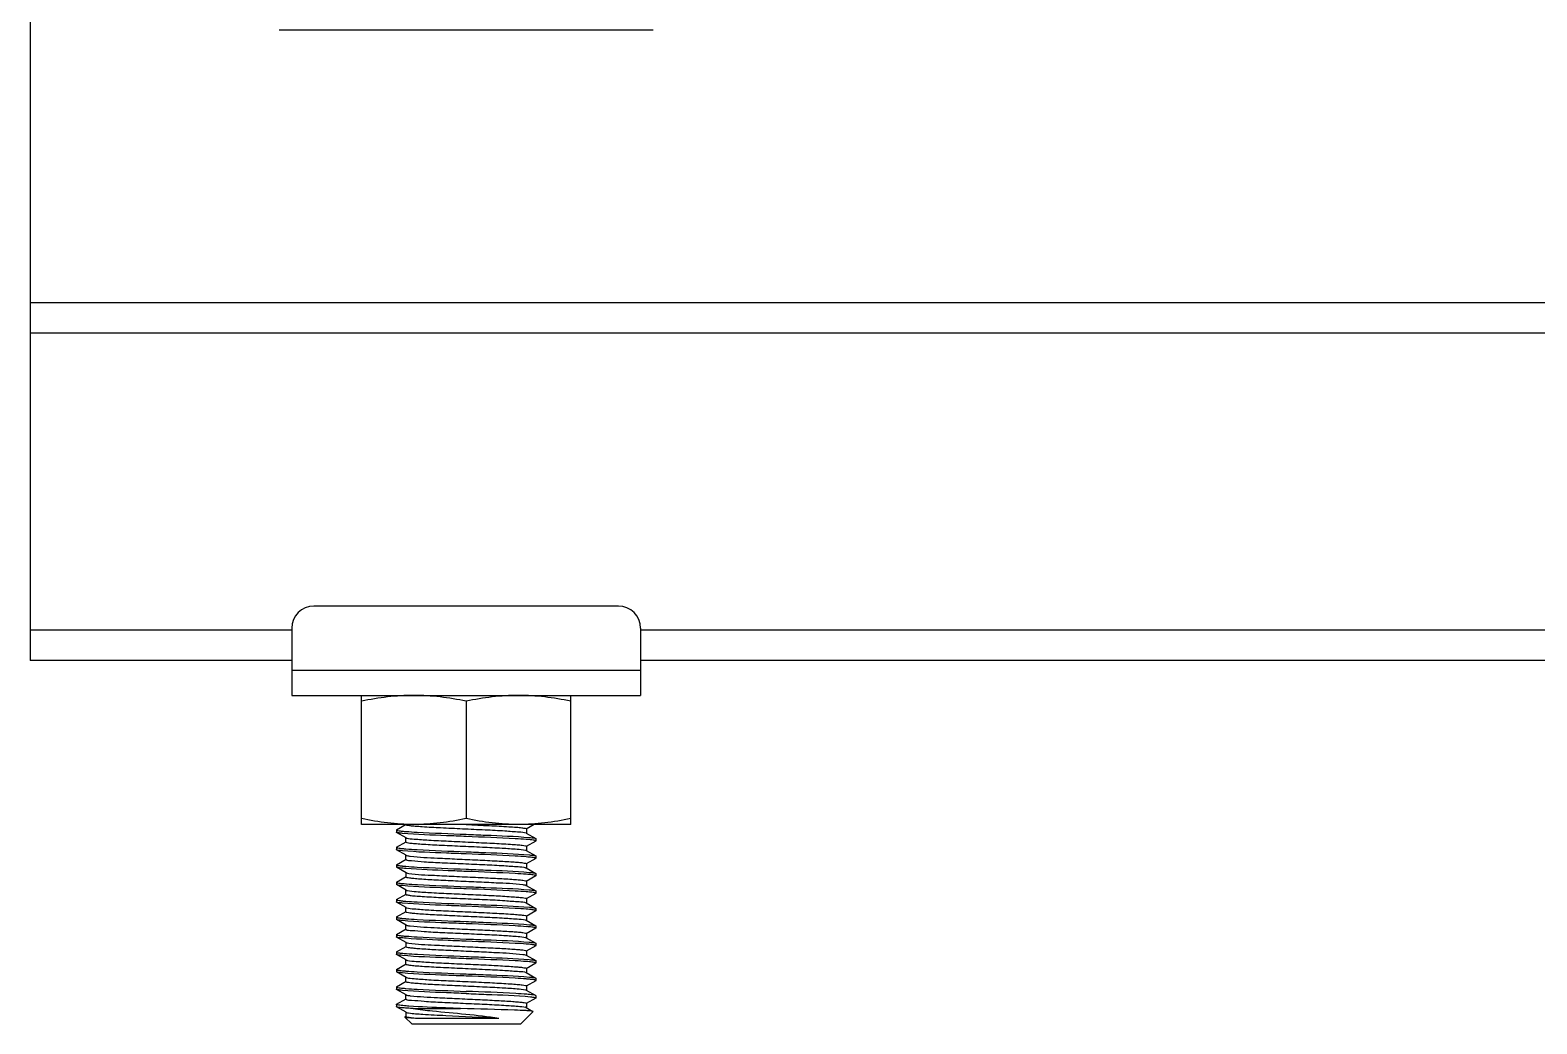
# Model space of a CAD drawing. Extents: x 27938 to 1042331, y -235042 to 1535213.
# Drawn here: x 724601 to 726014, y 751471 to 752403 of the extents above; entities that cross this region are included whole.
import ezdxf

# ---------------------------------------------------------------- set-up
doc = ezdxf.new("R2010")
doc.units = 0
doc.header["$LTSCALE"] = 1000
doc.header["$MEASUREMENT"] = 0

msp = doc.modelspace()

# ---------------------------------------------------------------- linework, layer by layer
at = {"color": 7}
msp.add_line((724601, 752454), (724601, 751812), dxfattribs=at)
for p, q in [((725185.3, 752402.9), (724834.4, 752402.9)), ((731358.1, 752147.3), (724601, 752147.3)), ((731358.1, 752118.7), (724601, 752118.7)), ((725152.6, 751863), (724867.1, 751863)), ((724846.3, 751840.6), (724601, 751840.6)), ((724846.3, 751842.2), (724846.3, 751779.3)), ((725173.4, 751842.2), (725173.4, 751779.3)), ((730785.4, 751840.6), (725173.4, 751840.6)), ((724846.3, 751812), (724601, 751812)), ((725173.4, 751802.8), (724846.3, 751802.8)), ((730785.4, 751812), (725173.4, 751812)), ((724846.3, 751779.3), (725173.4, 751779.3)), ((724911.7, 751658.3), (724911.7, 751779.3)), ((725108, 751658.3), (725108, 751779.3)), ((725009.9, 751773.8), (725009.9, 751663.8)), ((725108, 751658.3), (724911.7, 751658.3)), ((724944.6, 751653.3), (724944.4, 751653.2)), ((724944.4, 751653.2), (724944.4, 751651.1)), ((724944.6, 751650.9), (724944.4, 751651.1)), ((724944.6, 751653.3), (724953.5, 751658.5)), ((724953.5, 751645.8), (724944.6, 751650.9)), ((725066, 751650.4), (725066.3, 751650.3)), ((725073.6, 751658.2), (725066.3, 751654)), ((725066.3, 751650.3), (725075.1, 751645.2)), ((725066.4, 751654.2), (725066.4, 751650.1)), ((724944.6, 751637), (724944.4, 751636.8)), ((724944.4, 751636.8), (724944.4, 751634.8)), ((724944.6, 751634.6), (724944.4, 751634.8)), ((724944.6, 751637), (724953.5, 751642.1)), ((724953.5, 751629.4), (724944.6, 751634.6)), ((724953.3, 751641.9), (724953.3, 751646)), ((725075.1, 751642.8), (725066.3, 751637.6)), ((725066.3, 751634), (725075.1, 751628.8)), ((725066.4, 751637.8), (725066.4, 751633.7)), ((725075.1, 751645.2), (725075.3, 751645)), ((725075.1, 751642.8), (725075.3, 751642.9)), ((725075.3, 751645), (725075.3, 751642.9)), ((724944.6, 751620.6), (724944.4, 751620.5)), ((724944.4, 751620.5), (724944.4, 751618.4)), ((724944.6, 751618.2), (724944.4, 751618.4)), ((724944.6, 751620.6), (724953.5, 751625.8)), ((724953.3, 751625.6), (724953.3, 751629.7)), ((724953.5, 751629.4), (724953.7, 751629.3)), ((725075.1, 751626.4), (725066.3, 751621.3)), ((725066.4, 751621.5), (725066.4, 751617.4)), ((725075.1, 751628.8), (725075.3, 751628.6)), ((725075.1, 751626.4), (725075.3, 751626.6)), ((725075.3, 751628.6), (725075.3, 751626.6)), ((724944.6, 751604.3), (724944.4, 751604.1)), ((724953.5, 751613.1), (724944.6, 751618.2)), ((724944.6, 751604.3), (724953.5, 751609.4)), ((724953.3, 751613.3), (724953.3, 751609.2)), ((725066.3, 751617.6), (725075.1, 751612.5)), ((725075.1, 751610.1), (725066.3, 751604.9)), ((725066.4, 751605.1), (725066.4, 751601)), ((725075.1, 751612.5), (725075.3, 751612.3)), ((725075.1, 751610.1), (725075.3, 751610.2)), ((725075.3, 751612.3), (725075.3, 751610.2)), ((724944.4, 751604.1), (724944.4, 751602.1)), ((724944.6, 751601.9), (724944.4, 751602.1)), ((724953.5, 751596.7), (724944.6, 751601.9)), ((724944.6, 751587.9), (724953.5, 751593.1)), ((724953.3, 751592.9), (724953.3, 751596.9)), ((725066.3, 751601.2), (725075.1, 751596.1)), ((725075.1, 751593.7), (725066.3, 751588.6)), ((725075.1, 751596.1), (725075.3, 751595.9)), ((725075.1, 751593.7), (725075.3, 751593.9)), ((725075.3, 751595.9), (725075.3, 751593.9)), ((724944.6, 751587.9), (724944.4, 751587.7)), ((724944.4, 751587.7), (724944.4, 751585.7)), ((724944.6, 751585.5), (724944.4, 751585.7)), ((724953.5, 751580.4), (724944.6, 751585.5)), ((724944.6, 751571.6), (724953.5, 751576.7)), ((724953.3, 751576.5), (724953.3, 751580.6)), ((725066, 751585), (725066.3, 751584.9)), ((725066.3, 751584.9), (725075.1, 751579.7)), ((725075.1, 751577.3), (725066.3, 751572.2)), ((725066.4, 751588.8), (725066.4, 751584.7)), ((725075.1, 751579.7), (725075.3, 751579.6)), ((725075.1, 751577.3), (725075.3, 751577.5)), ((725075.3, 751579.6), (725075.3, 751577.5)), ((724944.6, 751571.6), (724944.4, 751571.4)), ((724944.4, 751571.4), (724944.4, 751569.3)), ((724944.6, 751569.2), (724944.4, 751569.3)), ((724953.5, 751564), (724944.6, 751569.2)), ((724953.3, 751560.1), (724953.3, 751564.2)), ((724953.5, 751564), (724953.7, 751563.9)), ((725066.3, 751568.5), (725075.1, 751563.4)), ((725066.4, 751572.4), (725066.4, 751568.3)), ((725075.1, 751563.4), (725075.3, 751563.2)), ((725075.3, 751563.2), (725075.3, 751561.2)), ((724944.6, 751555.2), (724944.4, 751555)), ((724944.4, 751555), (724944.4, 751553)), ((724944.6, 751552.8), (724944.4, 751553)), ((724944.6, 751555.2), (724953.5, 751560.4)), ((724953.5, 751547.7), (724944.6, 751552.8)), ((724953.3, 751547.9), (724953.3, 751543.8)), ((725075.1, 751561), (725066.3, 751555.9)), ((725066.3, 751552.2), (725075.1, 751547)), ((725066.4, 751556.1), (725066.4, 751552)), ((725075.1, 751561), (725075.3, 751561.2)), ((724944.6, 751538.9), (724944.4, 751538.7)), ((724944.4, 751538.7), (724944.4, 751536.6)), ((724944.6, 751536.5), (724944.4, 751536.6)), ((724944.6, 751538.9), (724953.5, 751544)), ((724953.5, 751531.3), (724944.6, 751536.5)), ((725075.1, 751544.6), (725066.3, 751539.5)), ((725066.3, 751535.8), (725075.1, 751530.7)), ((725066.4, 751539.7), (725066.4, 751535.6)), ((725075.1, 751547), (725075.3, 751546.9)), ((725075.1, 751544.6), (725075.3, 751544.8)), ((725075.3, 751546.9), (725075.3, 751544.8)), ((724944.6, 751522.5), (724944.4, 751522.3)), ((724944.4, 751522.3), (724944.4, 751520.3)), ((724944.6, 751520.1), (724944.4, 751520.3)), ((724944.6, 751522.5), (724953.5, 751527.6)), ((724953.5, 751515), (724944.6, 751520.1)), ((724953.3, 751527.4), (724953.3, 751531.5)), ((725066, 751519.6), (725066.3, 751519.5)), ((725075.1, 751528.3), (725066.3, 751523.1)), ((725066.3, 751519.5), (725075.1, 751514.3)), ((725066.4, 751523.3), (725066.4, 751519.3)), ((725075.1, 751530.7), (725075.3, 751530.5)), ((725075.1, 751528.3), (725075.3, 751528.5)), ((725075.3, 751530.5), (725075.3, 751528.5)), ((724944.6, 751506.1), (724944.4, 751506)), ((724944.4, 751506), (724944.4, 751503.9)), ((724944.6, 751506.1), (724953.5, 751511.3)), ((724953.3, 751511.1), (724953.3, 751515.2)), ((725075.1, 751511.9), (725066.3, 751506.8)), ((725066.4, 751507), (725066.4, 751502.9)), ((725075.1, 751514.3), (725075.3, 751514.1)), ((725075.1, 751511.9), (725075.3, 751512.1)), ((725075.3, 751514.1), (725075.3, 751512.1)), ((724944.6, 751503.7), (724944.4, 751503.9)), ((724953.5, 751498.6), (724944.6, 751503.7)), ((724944.6, 751489.8), (724953.5, 751494.9)), ((724953.3, 751494.7), (724953.3, 751498.8)), ((724953.5, 751498.6), (724953.7, 751498.5)), ((725066.3, 751503.1), (725075.1, 751498)), ((725075.1, 751495.6), (725066.3, 751490.4)), ((725075.3, 751497.8), (725075.1, 751498)), ((725075.3, 751495.7), (725075.1, 751495.6)), ((725075.3, 751497.8), (725075.3, 751495.7)), ((724944.4, 751489.6), (724944.6, 751489.8)), ((724944.4, 751489.6), (724944.4, 751487.6)), ((724944.6, 751487.4), (724944.4, 751487.6)), ((724953.5, 751482.3), (724944.6, 751487.4)), ((724952.4, 751478), (724952.3, 751477.8)), ((724958.8, 751471.4), (724952.3, 751477.8)), ((724952.4, 751478), (724953.5, 751478.6)), ((724953.3, 751482.5), (724953.3, 751478.4)), ((724960.1, 751485.7), (725004.7, 751485.7)), ((725061, 751471.4), (725072.6, 751483)), ((725066.3, 751486.8), (725072.5, 751483.1)), ((725066.4, 751490.6), (725066.4, 751486.5)), ((725072.6, 751483), (725072.5, 751483.1)), ((724958.8, 751471.4), (725061, 751471.4)), ((724962.3, 751476.9), (725040.6, 751476.9))]:
    msp.add_line(p, q)
for centre, radius, start, end in [((724867.1, 751842.2), 20.8, 90, 180), ((725152.6, 751842.2), 20.8, 0, 90), ((724967, 751827.3), 176.1, 264.4922, 265.5586), ((724967.1, 751811.9), 177, 264.5118, 265.5533), ((725052, 751460.5), 184.4, 84.6378, 85.5439), ((724967, 751794.4), 175.9, 264.491, 265.556), ((725051.8, 751442.2), 186.3, 84.669, 85.543), ((725064, 751611.8), 6.24, 73.8589, 74.9069), ((725051.7, 751424.8), 187.4, 84.6853, 85.5419), ((724973, 751852.1), 250.2, 265.4503, 265.5766), ((725052, 751411.1), 184.7, 84.6443, 85.543), ((724967, 751761.9), 176.1, 264.4922, 265.5586), ((725052, 751395.1), 184.4, 84.6378, 85.5439), ((724967.1, 751746.5), 177, 264.5118, 265.5533), ((725051.8, 751376.8), 186.3, 84.669, 85.543), ((724967, 751729), 175.9, 264.491, 265.556), ((725064, 751546.4), 6.24, 73.8589, 74.9069), ((724973, 751786.7), 250.2, 265.4503, 265.5766), ((725051.7, 751359.4), 187.4, 84.6853, 85.5419), ((724967, 751696.5), 176.1, 264.4922, 265.5586), ((725052, 751345.7), 184.7, 84.6443, 85.543), ((725052, 751329.6), 184.4, 84.6378, 85.5439), ((724967.1, 751681.1), 177, 264.5118, 265.5533), ((725064, 751481), 6.24, 73.8589, 74.9069)]:
    msp.add_arc(centre, radius, start, end)
for points, knots in [([(724960.8, 751779.3), (724952.6, 751779.3), (724936.1, 751778.3), (724919.8, 751775.5), (724911.7, 751773.8)], [0, 0, 0, 0, 0.499234, 1, 1, 1, 1]), ([(725009.9, 751773.8), (725001.8, 751775.5), (724985.5, 751778.3), (724969, 751779.3), (724960.8, 751779.3)], [0, 0, 0, 0, 0.500766, 1, 1, 1, 1]), ([(725058.9, 751779.3), (725050.7, 751779.3), (725034.2, 751778.3), (725017.9, 751775.5), (725009.9, 751773.8)], [0, 0, 0, 0, 0.499234, 1, 1, 1, 1]), ([(725108, 751773.8), (725099.9, 751775.5), (725083.6, 751778.3), (725067.2, 751779.3), (725058.9, 751779.3)], [0, 0, 0, 0, 0.500766, 1, 1, 1, 1]), ([(724960.8, 751658.3), (724952.6, 751658.3), (724936.1, 751659.3), (724919.8, 751662.1), (724911.7, 751663.8)], [0, 0, 0, 0, 0.499234, 1, 1, 1, 1]), ([(725009.9, 751663.8), (725001.8, 751662.1), (724985.5, 751659.3), (724969, 751658.3), (724960.8, 751658.3)], [0, 0, 0, 0, 0.500766, 1, 1, 1, 1]), ([(725058.9, 751658.3), (725050.7, 751658.3), (725034.2, 751659.3), (725017.9, 751662.1), (725009.9, 751663.8)], [0, 0, 0, 0, 0.499234, 1, 1, 1, 1]), ([(725108, 751663.8), (725099.9, 751662.1), (725083.6, 751659.3), (725067.2, 751658.3), (725058.9, 751658.3)], [0, 0, 0, 0, 0.500766, 1, 1, 1, 1]), ([(724944.4, 751653.2), (724944.4, 751653.1), (724944.7, 751652.9), (724944.9, 751652.9), (724945.1, 751652.8)], [0, 0, 0, 0, 0.322656, 1, 1, 1, 1]), ([(724950.2, 751650), (724949.5, 751650.1), (724947.6, 751650.4), (724945.6, 751650.4), (724944.6, 751650.9)], [0, 0, 0, 0, 0.378132, 1, 1, 1, 1]), ([(724945.1, 751652.8), (724945.3, 751652.7), (724947, 751652.4), (724948.7, 751652.2), (724950.1, 751652.1)], [0, 0, 0, 0, 0.159145, 1, 1, 1, 1]), ([(725009.9, 751647), (725003.7, 751647.3), (724983.8, 751648.1), (724963.9, 751648.7), (724950.2, 751650)], [0, 0, 0, 0, 0.310323, 1, 1, 1, 1]), ([(724953.3, 751658.3), (724953.3, 751657.9), (724955.3, 751657.7), (724957.7, 751657.1), (724962.8, 751656.8), (724972.2, 751656), (724987.1, 751655.3), (725006.7, 751654.3), (725026.8, 751653.4), (725044.6, 751652.6), (725057.2, 751651.4), (725064, 751651.2), (725066, 751650.4)], [0, 0, 0, 0, 0.009911, 0.036684, 0.079861, 0.138026, 0.290611, 0.473012, 0.659513, 0.823824, 0.942824, 1, 1, 1, 1]), ([(724953.4, 751651.8), (724956.9, 751651.5), (724975.7, 751650.4), (724994.5, 751649.7), (725009.9, 751649.1)], [0, 0, 0, 0, 0.184477, 1, 1, 1, 1]), ([(725009.9, 751658.3), (725017.1, 751657.9), (725030.4, 751657.3), (725046.2, 751656.5), (725056.2, 751655.8), (725061.7, 751655.4), (725064.3, 751654.8), (725066.4, 751654.6), (725066.4, 751654.2)], [0, 0, 0, 0, 0.381423, 0.704927, 0.829053, 0.921512, 0.978868, 1, 1, 1, 1]), ([(725009.9, 751649.1), (725016, 751648.8), (725035.8, 751648), (725055.6, 751647.4), (725069.2, 751646.1)], [0, 0, 0, 0, 0.308852, 1, 1, 1, 1]), ([(725066.3, 751644.3), (725062.9, 751644.6), (725044, 751645.7), (725025.2, 751646.4), (725009.9, 751647)], [0, 0, 0, 0, 0.18453, 1, 1, 1, 1]), ([(724944.4, 751636.8), (724944.4, 751636.7), (724944.7, 751636.6), (724944.9, 751636.5), (724945.1, 751636.4)], [0, 0, 0, 0, 0.322005, 1, 1, 1, 1]), ([(724950.1, 751633.7), (724949.4, 751633.7), (724947.6, 751634), (724945.6, 751634), (724944.6, 751634.6)], [0, 0, 0, 0, 0.377931, 1, 1, 1, 1]), ([(724945.1, 751636.4), (724945.3, 751636.4), (724947, 751636), (724948.7, 751635.9), (724950.2, 751635.7)], [0, 0, 0, 0, 0.159397, 1, 1, 1, 1]), ([(725009.9, 751630.7), (725003.7, 751630.9), (724983.8, 751631.8), (724963.8, 751632.3), (724950.1, 751633.7)], [0, 0, 0, 0, 0.310595, 1, 1, 1, 1]), ([(724953.3, 751641.9), (724953.3, 751641.6), (724955.2, 751641.3), (724957.5, 751640.8), (724962.3, 751640.4), (724971.3, 751639.7), (724985.6, 751639), (725004.6, 751638.1), (725024.4, 751637.2), (725042.1, 751636.3), (725055.6, 751635.4), (725062.9, 751634.8), (725065.4, 751634.2)], [0, 0, 0, 0, 0.00951, 0.035123, 0.076469, 0.132247, 0.279239, 0.456494, 0.640275, 0.805971, 0.931424, 1, 1, 1, 1]), ([(724953.4, 751635.4), (724956.9, 751635.2), (724975.7, 751634), (724994.5, 751633.3), (725009.9, 751632.7)], [0, 0, 0, 0, 0.184455, 1, 1, 1, 1]), ([(724953.5, 751645.8), (724953.5, 751645.8), (724953.7, 751645.7), (724953.9, 751645.6), (724954, 751645.6)], [0, 0, 0, 0, 0.430479, 1, 1, 1, 1]), ([(724954, 751645.6), (724956.2, 751644.9), (724963.3, 751644.5), (724976.4, 751643.5), (724994.1, 751642.7), (725014.1, 751641.7), (725033.3, 751640.8), (725048, 751640.1), (725057.2, 751639.3), (725062.1, 751639), (725064.5, 751638.4), (725066.4, 751638.2), (725066.4, 751637.8)], [0, 0, 0, 0, 0.062951, 0.18524, 0.350271, 0.535399, 0.715185, 0.864922, 0.92187, 0.964113, 0.990297, 1, 1, 1, 1]), ([(725009.9, 751632.7), (725016, 751632.5), (725035.8, 751631.6), (725055.6, 751631.1), (725069.2, 751629.8)], [0, 0, 0, 0, 0.308927, 1, 1, 1, 1]), ([(725065.4, 751634.2), (725065.5, 751634.2), (725065.8, 751634.1), (725066.1, 751634), (725066.3, 751634)], [0, 0, 0, 0, 0.59312, 1, 1, 1, 1]), ([(725069.2, 751646.1), (725070, 751646), (725071.9, 751645.8), (725074.1, 751645.8), (725075.1, 751645.2)], [0, 0, 0, 0, 0.37931, 1, 1, 1, 1]), ([(725074.5, 751643.3), (725074.3, 751643.4), (725072.5, 751643.8), (725070.7, 751643.9), (725069.2, 751644.1)], [0, 0, 0, 0, 0.163145, 1, 1, 1, 1]), ([(725075.3, 751642.9), (725075.3, 751643), (725075, 751643.2), (725074.7, 751643.3), (725074.5, 751643.3)], [0, 0, 0, 0, 0.315061, 1, 1, 1, 1]), ([(724944.4, 751620.5), (724944.4, 751620.4), (724944.7, 751620.2), (724944.9, 751620.2), (724945, 751620.1)], [0, 0, 0, 0, 0.324871, 1, 1, 1, 1]), ([(724945, 751620.1), (724945.3, 751620), (724947, 751619.7), (724948.7, 751619.5), (724950.1, 751619.4)], [0, 0, 0, 0, 0.157623, 1, 1, 1, 1]), ([(724953.3, 751625.6), (724953.3, 751625.5), (724953.3, 751625.4), (724953.4, 751625.4), (724953.5, 751625.4)], [0, 0, 0, 0, 0.402304, 1, 1, 1, 1]), ([(724953.4, 751619.1), (724956.9, 751618.8), (724975.7, 751617.7), (724994.5, 751617), (725009.9, 751616.4)], [0, 0, 0, 0, 0.184436, 1, 1, 1, 1]), ([(724953.5, 751625.4), (724955, 751624.5), (724961, 751624.5), (724972.1, 751623.1), (724988.4, 751622.5), (725007.3, 751621.6), (725026.6, 751620.7), (725043.8, 751619.9), (725056.5, 751618.9), (725063.3, 751618.5), (725065.6, 751617.8)], [0, 0, 0, 0, 0.046973, 0.152409, 0.303029, 0.479455, 0.658932, 0.818305, 0.937036, 1, 1, 1, 1]), ([(724953.7, 751629.3), (724953.9, 751629.3), (724955.2, 751628.9), (724956.4, 751628.8), (724957.5, 751628.6)], [0, 0, 0, 0, 0.158312, 1, 1, 1, 1]), ([(724957.5, 751628.6), (724966, 751627.6), (724980.6, 751627), (725001.7, 751625.9), (725020.3, 751625.1), (725037.7, 751624.2), (725050.6, 751623.5), (725058.5, 751622.9), (725062.8, 751622.5), (725064.8, 751622), (725066.4, 751621.8), (725066.4, 751621.5)], [0, 0, 0, 0, 0.234088, 0.402448, 0.579889, 0.745639, 0.880314, 0.930897, 0.968237, 0.991317, 1, 1, 1, 1]), ([(725066.3, 751628), (725062.8, 751628.2), (725044, 751629.4), (725025.2, 751630.1), (725009.9, 751630.7)], [0, 0, 0, 0, 0.184554, 1, 1, 1, 1]), ([(725074.6, 751627), (725074.3, 751627), (725072.5, 751627.4), (725070.7, 751627.6), (725069.1, 751627.7)], [0, 0, 0, 0, 0.159617, 1, 1, 1, 1]), ([(725069.2, 751629.8), (725070, 751629.7), (725071.9, 751629.4), (725074.1, 751629.4), (725075.1, 751628.8)], [0, 0, 0, 0, 0.379296, 1, 1, 1, 1]), ([(725075.3, 751626.6), (725075.3, 751626.7), (725075, 751626.9), (725074.8, 751626.9), (725074.6, 751627)], [0, 0, 0, 0, 0.317967, 1, 1, 1, 1]), ([(724953.5, 751617), (724951.4, 751617.2), (724948.5, 751617.6), (724945.4, 751617.8), (724944.6, 751618.2)], [0, 0, 0, 0, 0.683734, 1, 1, 1, 1]), ([(724953.3, 751609.2), (724953.3, 751608.9), (724955, 751608.6), (724957.1, 751608.2), (724961.4, 751607.8), (724969.6, 751607.1), (724982.7, 751606.4), (725000.4, 751605.5), (725019.3, 751604.7), (725040.3, 751603.6), (725054.8, 751603.1), (725063, 751601.9)], [0, 0, 0, 0, 0.00884, 0.032379, 0.070466, 0.122006, 0.258971, 0.426878, 0.605536, 0.773444, 1, 1, 1, 1]), ([(725009.9, 751614.3), (725004.3, 751614.5), (724985.5, 751615.3), (724966.6, 751616), (724953.5, 751617)], [0, 0, 0, 0, 0.297863, 1, 1, 1, 1]), ([(724953.5, 751613.1), (724953.6, 751613), (724954.4, 751612.7), (724955.3, 751612.6), (724956, 751612.5)], [0, 0, 0, 0, 0.147905, 1, 1, 1, 1]), ([(724956, 751612.5), (724964, 751611.3), (724978.3, 751610.8), (724999.1, 751609.7), (725018.3, 751608.8), (725036.3, 751608), (725049.7, 751607.2), (725058.1, 751606.6), (725062.6, 751606.2), (725064.7, 751605.7), (725066.4, 751605.5), (725066.4, 751605.1)], [0, 0, 0, 0, 0.218787, 0.386207, 0.566108, 0.736243, 0.875583, 0.928118, 0.966979, 0.991, 1, 1, 1, 1]), ([(725009.9, 751616.4), (725016, 751616.1), (725035.7, 751615.3), (725055.5, 751614.7), (725069.1, 751613.4)], [0, 0, 0, 0, 0.308576, 1, 1, 1, 1]), ([(725066.3, 751611.6), (725062.8, 751611.9), (725044, 751613), (725025.2, 751613.7), (725009.9, 751614.3)], [0, 0, 0, 0, 0.184575, 1, 1, 1, 1]), ([(725065.7, 751617.8), (725065.8, 751617.8), (725066, 751617.7), (725066.2, 751617.6), (725066.3, 751617.6)], [0, 0, 0, 0, 0.572041, 1, 1, 1, 1]), ([(725069.1, 751613.4), (725069.9, 751613.3), (725071.9, 751613.1), (725074, 751613.1), (725075.1, 751612.5)], [0, 0, 0, 0, 0.37952, 1, 1, 1, 1]), ([(725074.5, 751610.6), (725074.2, 751610.7), (725072.4, 751611.1), (725070.6, 751611.2), (725069.1, 751611.4)], [0, 0, 0, 0, 0.163234, 1, 1, 1, 1]), ([(725075.3, 751610.2), (725075.3, 751610.3), (725075, 751610.5), (725074.7, 751610.6), (725074.5, 751610.6)], [0, 0, 0, 0, 0.313847, 1, 1, 1, 1]), ([(724944.4, 751604.1), (724944.4, 751604), (724945.2, 751603.5), (724946, 751603.5), (724946.7, 751603.4)], [0, 0, 0, 0, 0.093121, 1, 1, 1, 1]), ([(724950.1, 751601), (724949.4, 751601), (724947.6, 751601.3), (724945.6, 751601.3), (724944.6, 751601.9)], [0, 0, 0, 0, 0.377935, 1, 1, 1, 1]), ([(724946.7, 751603.4), (724947.1, 751603.4), (724949.2, 751603.1), (724951.4, 751602.9), (724953.2, 751602.7)], [0, 0, 0, 0, 0.190828, 1, 1, 1, 1]), ([(725009.9, 751598), (725003.7, 751598.2), (724983.8, 751599.1), (724963.8, 751599.6), (724950.1, 751601)], [0, 0, 0, 0, 0.310578, 1, 1, 1, 1]), ([(724953.3, 751592.9), (724953.3, 751592.5), (724955.3, 751592.3), (724957.7, 751591.7), (724962.8, 751591.3), (724972.2, 751590.6), (724987.1, 751589.8), (725006.7, 751588.9), (725026.8, 751588), (725044.6, 751587.2), (725057.2, 751586), (725064, 751585.8), (725066, 751585)], [0, 0, 0, 0, 0.009911, 0.036684, 0.079861, 0.138026, 0.290611, 0.473012, 0.659513, 0.823824, 0.942824, 1, 1, 1, 1]), ([(724953.5, 751596.7), (724953.6, 751596.6), (724954.1, 751596.5), (724954.5, 751596.4), (724954.8, 751596.3)], [0, 0, 0, 0, 0.388593, 1, 1, 1, 1]), ([(724953.8, 751602.7), (724957.2, 751602.4), (724975.9, 751601.3), (724994.6, 751600.6), (725009.9, 751600)], [0, 0, 0, 0, 0.18595, 1, 1, 1, 1]), ([(724954.8, 751596.3), (724957.5, 751595.8), (724965.1, 751595.2), (724978.8, 751594.3), (724996.6, 751593.5), (725016.2, 751592.6), (725034.8, 751591.7), (725048.9, 751590.9), (725057.6, 751590.2), (725062.4, 751589.9), (725064.6, 751589.3), (725066.4, 751589.1), (725066.4, 751588.8)], [0, 0, 0, 0, 0.074051, 0.202548, 0.368862, 0.551322, 0.726125, 0.870472, 0.925123, 0.96561, 0.990669, 1, 1, 1, 1]), ([(725009.9, 751600), (725016, 751599.8), (725035.7, 751598.9), (725055.5, 751598.3), (725069.1, 751597.1)], [0, 0, 0, 0, 0.308379, 1, 1, 1, 1]), ([(725066.3, 751595.3), (725062.9, 751595.5), (725044, 751596.7), (725025.2, 751597.4), (725009.9, 751598)], [0, 0, 0, 0, 0.184524, 1, 1, 1, 1]), ([(725063, 751601.9), (725063.4, 751601.9), (725064.5, 751601.7), (725065.6, 751601.6), (725066.3, 751601.2)], [0, 0, 0, 0, 0.360643, 1, 1, 1, 1]), ([(725069.1, 751597.1), (725069.9, 751597), (725071.9, 751596.7), (725074, 751596.7), (725075.1, 751596.1)], [0, 0, 0, 0, 0.379704, 1, 1, 1, 1]), ([(725074.6, 751594.2), (725074.3, 751594.3), (725072.6, 751594.7), (725070.7, 751594.9), (725069.2, 751595)], [0, 0, 0, 0, 0.159226, 1, 1, 1, 1]), ([(725075.3, 751593.9), (725075.3, 751594), (725075, 751594.1), (725074.8, 751594.2), (725074.6, 751594.2)], [0, 0, 0, 0, 0.318631, 1, 1, 1, 1]), ([(724944.4, 751587.7), (724944.4, 751587.7), (724944.7, 751587.5), (724944.9, 751587.4), (724945.1, 751587.4)], [0, 0, 0, 0, 0.322656, 1, 1, 1, 1]), ([(724950.2, 751584.6), (724949.5, 751584.7), (724947.6, 751584.9), (724945.6, 751584.9), (724944.6, 751585.5)], [0, 0, 0, 0, 0.378132, 1, 1, 1, 1]), ([(724945.1, 751587.4), (724945.3, 751587.3), (724947, 751587), (724948.7, 751586.8), (724950.1, 751586.7)], [0, 0, 0, 0, 0.159145, 1, 1, 1, 1]), ([(725009.9, 751581.6), (725003.7, 751581.9), (724983.8, 751582.7), (724963.9, 751583.3), (724950.2, 751584.6)], [0, 0, 0, 0, 0.310323, 1, 1, 1, 1]), ([(724953.3, 751576.5), (724953.3, 751576.1), (724955.2, 751575.9), (724957.5, 751575.4), (724962.3, 751575), (724971.3, 751574.3), (724985.6, 751573.5), (725004.6, 751572.6), (725024.4, 751571.7), (725042.1, 751570.9), (725055.6, 751569.9), (725062.9, 751569.4), (725065.4, 751568.8)], [0, 0, 0, 0, 0.00951, 0.035123, 0.076469, 0.132247, 0.279239, 0.456494, 0.640275, 0.805971, 0.931424, 1, 1, 1, 1]), ([(724953.4, 751586.4), (724956.9, 751586.1), (724975.7, 751585), (724994.5, 751584.3), (725009.9, 751583.7)], [0, 0, 0, 0, 0.184477, 1, 1, 1, 1]), ([(724953.5, 751580.4), (724953.5, 751580.3), (724953.7, 751580.3), (724953.9, 751580.2), (724954, 751580.2)], [0, 0, 0, 0, 0.430479, 1, 1, 1, 1]), ([(724954, 751580.2), (724956.2, 751579.5), (724963.3, 751579.1), (724976.4, 751578), (724994.1, 751577.2), (725014.1, 751576.3), (725033.3, 751575.4), (725048, 751574.6), (725057.2, 751573.9), (725062.1, 751573.5), (725064.5, 751573), (725066.4, 751572.8), (725066.4, 751572.4)], [0, 0, 0, 0, 0.062951, 0.18524, 0.350271, 0.535399, 0.715185, 0.864922, 0.92187, 0.964113, 0.990297, 1, 1, 1, 1]), ([(725009.9, 751583.7), (725016, 751583.4), (725035.8, 751582.6), (725055.6, 751582), (725069.2, 751580.7)], [0, 0, 0, 0, 0.308852, 1, 1, 1, 1]), ([(725066.3, 751578.9), (725062.9, 751579.2), (725044, 751580.3), (725025.2, 751581), (725009.9, 751581.6)], [0, 0, 0, 0, 0.18453, 1, 1, 1, 1]), ([(725069.2, 751580.7), (725070, 751580.6), (725071.9, 751580.4), (725074.1, 751580.4), (725075.1, 751579.7)], [0, 0, 0, 0, 0.37931, 1, 1, 1, 1]), ([(725074.5, 751577.9), (725074.3, 751578), (725072.5, 751578.3), (725070.7, 751578.5), (725069.2, 751578.7)], [0, 0, 0, 0, 0.163145, 1, 1, 1, 1]), ([(725075.3, 751577.5), (725075.3, 751577.6), (725075, 751577.8), (725074.7, 751577.9), (725074.5, 751577.9)], [0, 0, 0, 0, 0.315061, 1, 1, 1, 1]), ([(724944.4, 751571.4), (724944.4, 751571.3), (724944.7, 751571.1), (724944.9, 751571.1), (724945.1, 751571)], [0, 0, 0, 0, 0.322005, 1, 1, 1, 1]), ([(724950.1, 751568.3), (724949.4, 751568.3), (724947.6, 751568.6), (724945.6, 751568.6), (724944.6, 751569.2)], [0, 0, 0, 0, 0.377931, 1, 1, 1, 1]), ([(724945.1, 751571), (724945.3, 751571), (724947, 751570.6), (724948.7, 751570.4), (724950.2, 751570.3)], [0, 0, 0, 0, 0.159397, 1, 1, 1, 1]), ([(725009.9, 751565.3), (725003.7, 751565.5), (724983.8, 751566.4), (724963.8, 751566.9), (724950.1, 751568.3)], [0, 0, 0, 0, 0.310595, 1, 1, 1, 1]), ([(724953.4, 751570), (724956.9, 751569.7), (724975.7, 751568.6), (724994.5, 751567.9), (725009.9, 751567.3)], [0, 0, 0, 0, 0.184455, 1, 1, 1, 1]), ([(724953.7, 751563.9), (724953.9, 751563.8), (724955.2, 751563.5), (724956.4, 751563.4), (724957.5, 751563.2)], [0, 0, 0, 0, 0.158312, 1, 1, 1, 1]), ([(724957.5, 751563.2), (724966, 751562.2), (724980.6, 751561.6), (725001.7, 751560.5), (725020.3, 751559.7), (725037.7, 751558.8), (725050.6, 751558.1), (725058.5, 751557.5), (725062.8, 751557.1), (725064.8, 751556.6), (725066.4, 751556.4), (725066.4, 751556.1)], [0, 0, 0, 0, 0.234088, 0.402448, 0.579889, 0.745639, 0.880314, 0.930897, 0.968237, 0.991317, 1, 1, 1, 1]), ([(725009.9, 751567.3), (725016, 751567.1), (725035.8, 751566.2), (725055.6, 751565.6), (725069.2, 751564.3)], [0, 0, 0, 0, 0.308927, 1, 1, 1, 1]), ([(725066.3, 751562.5), (725062.8, 751562.8), (725044, 751564), (725025.2, 751564.6), (725009.9, 751565.3)], [0, 0, 0, 0, 0.184554, 1, 1, 1, 1]), ([(725065.4, 751568.8), (725065.5, 751568.8), (725065.8, 751568.7), (725066.1, 751568.6), (725066.3, 751568.5)], [0, 0, 0, 0, 0.59312, 1, 1, 1, 1]), ([(725074.6, 751561.5), (725074.3, 751561.6), (725072.5, 751562), (725070.7, 751562.2), (725069.1, 751562.3)], [0, 0, 0, 0, 0.159617, 1, 1, 1, 1]), ([(725069.2, 751564.3), (725070, 751564.3), (725071.9, 751564), (725074.1, 751564), (725075.1, 751563.4)], [0, 0, 0, 0, 0.379296, 1, 1, 1, 1]), ([(724944.4, 751555), (724944.4, 751555), (724944.7, 751554.8), (724944.9, 751554.7), (724945, 751554.7)], [0, 0, 0, 0, 0.324871, 1, 1, 1, 1]), ([(724953.5, 751551.6), (724951.4, 751551.8), (724948.5, 751552.2), (724945.4, 751552.3), (724944.6, 751552.8)], [0, 0, 0, 0, 0.683734, 1, 1, 1, 1]), ([(724945, 751554.7), (724945.3, 751554.6), (724947, 751554.2), (724948.7, 751554.1), (724950.1, 751553.9)], [0, 0, 0, 0, 0.157623, 1, 1, 1, 1]), ([(724953.3, 751560.1), (724953.3, 751560.1), (724953.3, 751560), (724953.4, 751560), (724953.5, 751559.9)], [0, 0, 0, 0, 0.402304, 1, 1, 1, 1]), ([(724953.4, 751553.7), (724956.9, 751553.4), (724975.7, 751552.2), (724994.5, 751551.6), (725009.9, 751550.9)], [0, 0, 0, 0, 0.184436, 1, 1, 1, 1]), ([(724953.5, 751559.9), (724955, 751559), (724961, 751559.1), (724972.1, 751557.7), (724988.4, 751557.1), (725007.3, 751556.2), (725026.6, 751555.3), (725043.8, 751554.5), (725056.5, 751553.5), (725063.3, 751553), (725065.6, 751552.4)], [0, 0, 0, 0, 0.046973, 0.152409, 0.303029, 0.479455, 0.658932, 0.818305, 0.937036, 1, 1, 1, 1]), ([(725009.9, 751548.9), (725004.3, 751549.1), (724985.5, 751549.9), (724966.6, 751550.6), (724953.5, 751551.6)], [0, 0, 0, 0, 0.297863, 1, 1, 1, 1]), ([(725009.9, 751550.9), (725016, 751550.7), (725035.7, 751549.9), (725055.5, 751549.3), (725069.1, 751548)], [0, 0, 0, 0, 0.308576, 1, 1, 1, 1]), ([(725066.3, 751546.2), (725062.8, 751546.5), (725044, 751547.6), (725025.2, 751548.3), (725009.9, 751548.9)], [0, 0, 0, 0, 0.184575, 1, 1, 1, 1]), ([(725065.7, 751552.4), (725065.8, 751552.4), (725066, 751552.3), (725066.2, 751552.2), (725066.3, 751552.2)], [0, 0, 0, 0, 0.572041, 1, 1, 1, 1]), ([(725069.1, 751548), (725069.9, 751547.9), (725071.9, 751547.6), (725074, 751547.7), (725075.1, 751547)], [0, 0, 0, 0, 0.37952, 1, 1, 1, 1]), ([(725075.3, 751561.2), (725075.3, 751561.3), (725075, 751561.4), (725074.8, 751561.5), (725074.6, 751561.5)], [0, 0, 0, 0, 0.317967, 1, 1, 1, 1]), ([(724944.4, 751538.7), (724944.4, 751538.6), (724945.2, 751538.1), (724946, 751538.1), (724946.7, 751538)], [0, 0, 0, 0, 0.093121, 1, 1, 1, 1]), ([(724950.1, 751535.5), (724949.4, 751535.6), (724947.6, 751535.9), (724945.6, 751535.9), (724944.6, 751536.5)], [0, 0, 0, 0, 0.377935, 1, 1, 1, 1]), ([(724946.7, 751538), (724947.1, 751537.9), (724949.2, 751537.6), (724951.4, 751537.5), (724953.2, 751537.3)], [0, 0, 0, 0, 0.190828, 1, 1, 1, 1]), ([(725009.9, 751532.5), (725003.7, 751532.8), (724983.8, 751533.6), (724963.8, 751534.2), (724950.1, 751535.5)], [0, 0, 0, 0, 0.310578, 1, 1, 1, 1]), ([(724953.3, 751543.8), (724953.3, 751543.5), (724955, 751543.2), (724957.1, 751542.8), (724961.4, 751542.4), (724969.6, 751541.7), (724982.7, 751541), (725000.4, 751540.1), (725019.3, 751539.3), (725040.3, 751538.2), (725054.8, 751537.6), (725063, 751536.5)], [0, 0, 0, 0, 0.00884, 0.032379, 0.070466, 0.122006, 0.258971, 0.426878, 0.605536, 0.773444, 1, 1, 1, 1]), ([(724953.5, 751547.7), (724953.6, 751547.6), (724954.4, 751547.3), (724955.3, 751547.2), (724956, 751547.1)], [0, 0, 0, 0, 0.147905, 1, 1, 1, 1]), ([(724953.8, 751537.3), (724957.2, 751537), (724975.9, 751535.9), (724994.6, 751535.2), (725009.9, 751534.6)], [0, 0, 0, 0, 0.18595, 1, 1, 1, 1]), ([(724956, 751547.1), (724964, 751545.9), (724978.3, 751545.4), (724999.1, 751544.3), (725018.3, 751543.4), (725036.3, 751542.5), (725049.7, 751541.8), (725058.1, 751541.1), (725062.6, 751540.8), (725064.7, 751540.3), (725066.4, 751540), (725066.4, 751539.7)], [0, 0, 0, 0, 0.218787, 0.386207, 0.566108, 0.736243, 0.875583, 0.928118, 0.966979, 0.991, 1, 1, 1, 1]), ([(725009.9, 751534.6), (725016, 751534.3), (725035.7, 751533.5), (725055.5, 751532.9), (725069.1, 751531.6)], [0, 0, 0, 0, 0.308379, 1, 1, 1, 1]), ([(725063, 751536.5), (725063.4, 751536.5), (725064.5, 751536.3), (725065.6, 751536.2), (725066.3, 751535.8)], [0, 0, 0, 0, 0.360643, 1, 1, 1, 1]), ([(725074.5, 751545.2), (725074.2, 751545.3), (725072.4, 751545.6), (725070.6, 751545.8), (725069.1, 751546)], [0, 0, 0, 0, 0.163234, 1, 1, 1, 1]), ([(725075.3, 751544.8), (725075.3, 751544.9), (725075, 751545.1), (725074.7, 751545.2), (725074.5, 751545.2)], [0, 0, 0, 0, 0.313847, 1, 1, 1, 1]), ([(724944.4, 751522.3), (724944.4, 751522.2), (724944.7, 751522.1), (724944.9, 751522), (724945.1, 751522)], [0, 0, 0, 0, 0.322656, 1, 1, 1, 1]), ([(724950.2, 751519.2), (724949.5, 751519.3), (724947.6, 751519.5), (724945.6, 751519.5), (724944.6, 751520.1)], [0, 0, 0, 0, 0.378132, 1, 1, 1, 1]), ([(724945.1, 751522), (724945.3, 751521.9), (724947, 751521.5), (724948.7, 751521.4), (724950.1, 751521.2)], [0, 0, 0, 0, 0.159145, 1, 1, 1, 1]), ([(724953.3, 751527.4), (724953.3, 751527.1), (724955.3, 751526.8), (724957.7, 751526.3), (724962.8, 751525.9), (724972.2, 751525.2), (724987.1, 751524.4), (725006.7, 751523.5), (725026.8, 751522.5), (725044.6, 751521.8), (725057.2, 751520.6), (725064, 751520.4), (725066, 751519.6)], [0, 0, 0, 0, 0.009911, 0.036684, 0.079861, 0.138026, 0.290611, 0.473012, 0.659513, 0.823824, 0.942824, 1, 1, 1, 1]), ([(724953.4, 751520.9), (724956.9, 751520.7), (724975.7, 751519.5), (724994.5, 751518.8), (725009.9, 751518.2)], [0, 0, 0, 0, 0.184477, 1, 1, 1, 1]), ([(724953.5, 751531.3), (724953.6, 751531.2), (724954.1, 751531.1), (724954.5, 751531), (724954.8, 751530.9)], [0, 0, 0, 0, 0.388593, 1, 1, 1, 1]), ([(724954.8, 751530.9), (724957.5, 751530.4), (724965.1, 751529.8), (724978.8, 751528.9), (724996.6, 751528), (725016.2, 751527.2), (725034.8, 751526.3), (725048.9, 751525.5), (725057.6, 751524.8), (725062.4, 751524.4), (725064.6, 751523.9), (725066.4, 751523.7), (725066.4, 751523.3)], [0, 0, 0, 0, 0.074051, 0.202548, 0.368862, 0.551322, 0.726125, 0.870472, 0.925123, 0.96561, 0.990669, 1, 1, 1, 1]), ([(725066.3, 751529.8), (725062.9, 751530.1), (725044, 751531.2), (725025.2, 751531.9), (725009.9, 751532.5)], [0, 0, 0, 0, 0.184524, 1, 1, 1, 1]), ([(725069.1, 751531.6), (725069.9, 751531.6), (725071.9, 751531.3), (725074, 751531.3), (725075.1, 751530.7)], [0, 0, 0, 0, 0.379704, 1, 1, 1, 1]), ([(725074.6, 751528.8), (725074.3, 751528.9), (725072.6, 751529.3), (725070.7, 751529.4), (725069.2, 751529.6)], [0, 0, 0, 0, 0.159226, 1, 1, 1, 1]), ([(725075.3, 751528.5), (725075.3, 751528.5), (725075, 751528.7), (725074.8, 751528.8), (725074.6, 751528.8)], [0, 0, 0, 0, 0.318631, 1, 1, 1, 1]), ([(724944.4, 751506), (724944.4, 751505.9), (724944.7, 751505.7), (724944.9, 751505.7), (724945.1, 751505.6)], [0, 0, 0, 0, 0.322005, 1, 1, 1, 1]), ([(724945.1, 751505.6), (724945.3, 751505.5), (724947, 751505.2), (724948.7, 751505), (724950.2, 751504.9)], [0, 0, 0, 0, 0.159397, 1, 1, 1, 1]), ([(725009.9, 751516.2), (725003.7, 751516.4), (724983.8, 751517.3), (724963.9, 751517.9), (724950.2, 751519.2)], [0, 0, 0, 0, 0.310323, 1, 1, 1, 1]), ([(724953.3, 751511.1), (724953.3, 751510.7), (724955.2, 751510.5), (724957.5, 751510), (724962.3, 751509.6), (724971.3, 751508.9), (724985.6, 751508.1), (725004.6, 751507.2), (725024.4, 751506.3), (725042.1, 751505.5), (725055.6, 751504.5), (725062.9, 751504), (725065.4, 751503.4)], [0, 0, 0, 0, 0.00951, 0.035123, 0.076469, 0.132247, 0.279239, 0.456494, 0.640275, 0.805971, 0.931424, 1, 1, 1, 1]), ([(724953.5, 751515), (724953.5, 751514.9), (724953.7, 751514.9), (724953.9, 751514.8), (724954, 751514.8)], [0, 0, 0, 0, 0.430479, 1, 1, 1, 1]), ([(724954, 751514.8), (724956.2, 751514.1), (724963.3, 751513.7), (724976.4, 751512.6), (724994.1, 751511.8), (725014.1, 751510.9), (725033.3, 751510), (725048, 751509.2), (725057.2, 751508.5), (725062.1, 751508.1), (725064.5, 751507.6), (725066.4, 751507.4), (725066.4, 751507)], [0, 0, 0, 0, 0.062951, 0.18524, 0.350271, 0.535399, 0.715185, 0.864922, 0.92187, 0.964113, 0.990297, 1, 1, 1, 1]), ([(725009.9, 751518.2), (725016, 751518), (725035.8, 751517.1), (725055.6, 751516.6), (725069.2, 751515.3)], [0, 0, 0, 0, 0.308852, 1, 1, 1, 1]), ([(725066.3, 751513.5), (725062.9, 751513.8), (725044, 751514.9), (725025.2, 751515.6), (725009.9, 751516.2)], [0, 0, 0, 0, 0.18453, 1, 1, 1, 1]), ([(725069.2, 751515.3), (725070, 751515.2), (725071.9, 751514.9), (725074.1, 751515), (725075.1, 751514.3)], [0, 0, 0, 0, 0.37931, 1, 1, 1, 1]), ([(725074.5, 751512.5), (725074.3, 751512.6), (725072.5, 751512.9), (725070.7, 751513.1), (725069.2, 751513.2)], [0, 0, 0, 0, 0.163145, 1, 1, 1, 1]), ([(725075.3, 751512.1), (725075.3, 751512.2), (725075, 751512.4), (725074.7, 751512.4), (725074.5, 751512.5)], [0, 0, 0, 0, 0.315061, 1, 1, 1, 1]), ([(724950.1, 751502.8), (724949.4, 751502.9), (724947.6, 751503.2), (724945.6, 751503.2), (724944.6, 751503.7)], [0, 0, 0, 0, 0.377931, 1, 1, 1, 1]), ([(725009.9, 751499.8), (725003.7, 751500.1), (724983.8, 751500.9), (724963.8, 751501.5), (724950.1, 751502.8)], [0, 0, 0, 0, 0.310595, 1, 1, 1, 1]), ([(724953.3, 751494.7), (724953.3, 751494.7), (724953.3, 751494.6), (724953.4, 751494.6), (724953.5, 751494.5)], [0, 0, 0, 0, 0.402304, 1, 1, 1, 1]), ([(724953.4, 751504.6), (724956.9, 751504.3), (724975.7, 751503.2), (724994.5, 751502.5), (725009.9, 751501.9)], [0, 0, 0, 0, 0.184455, 1, 1, 1, 1]), ([(724953.5, 751494.5), (724955, 751493.6), (724961, 751493.7), (724972.1, 751492.3), (724988.4, 751491.7), (725007.3, 751490.7), (725026.6, 751489.9), (725043.8, 751489), (725056.5, 751488.1), (725063.3, 751487.6), (725065.6, 751487)], [0, 0, 0, 0, 0.046973, 0.152409, 0.303029, 0.479455, 0.658932, 0.818305, 0.937036, 1, 1, 1, 1]), ([(724953.7, 751498.5), (724953.9, 751498.4), (724955.2, 751498.1), (724956.4, 751497.9), (724957.5, 751497.8)], [0, 0, 0, 0, 0.158312, 1, 1, 1, 1]), ([(724957.5, 751497.8), (724966, 751496.8), (724980.6, 751496.2), (725001.7, 751495.1), (725020.3, 751494.3), (725037.7, 751493.4), (725050.6, 751492.7), (725058.5, 751492), (725062.8, 751491.7), (725064.8, 751491.2), (725066.4, 751491), (725066.4, 751490.6)], [0, 0, 0, 0, 0.234088, 0.402448, 0.579889, 0.745639, 0.880314, 0.930897, 0.968237, 0.991317, 1, 1, 1, 1]), ([(725066.7, 751499.1), (725063.3, 751499.4), (725044.3, 751500.6), (725025.4, 751501.3), (725009.9, 751501.9)], [0, 0, 0, 0, 0.182705, 1, 1, 1, 1]), ([(725009.9, 751499.8), (725016.2, 751499.6), (725036.3, 751498.7), (725056.5, 751498.2), (725070.3, 751496.8)], [0, 0, 0, 0, 0.314055, 1, 1, 1, 1]), ([(725065.4, 751503.4), (725065.5, 751503.4), (725065.8, 751503.3), (725066.1, 751503.2), (725066.3, 751503.1)], [0, 0, 0, 0, 0.59312, 1, 1, 1, 1]), ([(725075.1, 751498), (725074.4, 751498.4), (725071.4, 751498.6), (725068.7, 751499), (725066.7, 751499.1)], [0, 0, 0, 0, 0.317639, 1, 1, 1, 1]), ([(725070.3, 751496.8), (725070.9, 751496.7), (725072.4, 751496.5), (725074, 751496.4), (725075, 751496)], [0, 0, 0, 0, 0.356934, 1, 1, 1, 1]), ([(725075, 751496), (725075.1, 751496), (725075.2, 751495.9), (725075.3, 751495.8), (725075.3, 751495.7)], [0, 0, 0, 0, 0.641445, 1, 1, 1, 1]), ([(724947.6, 751488.8), (724946.8, 751488.9), (724946, 751489.1), (724944.4, 751489.3), (724944.4, 751489.6)], [0, 0, 0, 0, 0.728363, 1, 1, 1, 1]), ([(724951.6, 751486.3), (724950.7, 751486.4), (724948.4, 751486.7), (724945.9, 751486.7), (724944.6, 751487.4)], [0, 0, 0, 0, 0.382699, 1, 1, 1, 1]), ([(724956.1, 751488), (724955.2, 751488.1), (724952.4, 751488.3), (724949.5, 751488.6), (724947.6, 751488.8)], [0, 0, 0, 0, 0.305053, 1, 1, 1, 1]), ([(724960.1, 751485.7), (724959.3, 751485.8), (724956.5, 751486), (724953.6, 751486.2), (724951.6, 751486.3)], [0, 0, 0, 0, 0.281925, 1, 1, 1, 1]), ([(724952.3, 751477.8), (724952.4, 751477.8), (724953.4, 751477.5), (724954.3, 751477.4), (724955.1, 751477.4)], [0, 0, 0, 0, 0.101529, 1, 1, 1, 1]), ([(724953.3, 751478.4), (724953.3, 751478.3), (724954.1, 751477.7), (724954.9, 751477.7), (724955.6, 751477.6)], [0, 0, 0, 0, 0.095599, 1, 1, 1, 1]), ([(724953.5, 751482.3), (724953.6, 751482.2), (724954.4, 751481.9), (724955.2, 751481.8), (724955.9, 751481.7)], [0, 0, 0, 0, 0.148725, 1, 1, 1, 1]), ([(724955.1, 751477.4), (724955.6, 751477.3), (724958, 751477.1), (724960.4, 751477), (724962.3, 751476.9)], [0, 0, 0, 0, 0.19545, 1, 1, 1, 1]), ([(724955.6, 751477.6), (724956, 751477.6), (724958.3, 751477.2), (724960.5, 751477), (724962.3, 751476.9)], [0, 0, 0, 0, 0.191921, 1, 1, 1, 1]), ([(724955.9, 751481.7), (724960.3, 751481), (724971.9, 751480.3), (725000.1, 751478.7), (725023.9, 751477.8), (725040.6, 751476.9)], [0, 0, 0, 0, 0.155884, 0.411275, 1, 1, 1, 1]), ([(725004.7, 751485.7), (725000, 751485.9), (724983.8, 751486.6), (724967.6, 751487.2), (724956.1, 751488)], [0, 0, 0, 0, 0.29188, 1, 1, 1, 1]), ([(724960.1, 751485.7), (724966.1, 751484.9), (724993, 751481.9), (725019.9, 751479.8), (725040.6, 751476.9)], [0, 0, 0, 0, 0.225337, 1, 1, 1, 1]), ([(725066, 751483.8), (725062.4, 751484), (725042, 751484.8), (725021.6, 751485.3), (725004.7, 751485.7)], [0, 0, 0, 0, 0.174171, 1, 1, 1, 1]), ([(725065.7, 751487), (725065.8, 751486.9), (725066, 751486.9), (725066.2, 751486.8), (725066.3, 751486.8)], [0, 0, 0, 0, 0.572041, 1, 1, 1, 1]), ([(725072.5, 751483.1), (725071.9, 751483.5), (725069.6, 751483.4), (725067.5, 751483.7), (725066, 751483.8)], [0, 0, 0, 0, 0.301472, 1, 1, 1, 1])]:
    msp.add_open_spline(points, degree=3, knots=knots)

doc.saveas('drawing.dxf')
